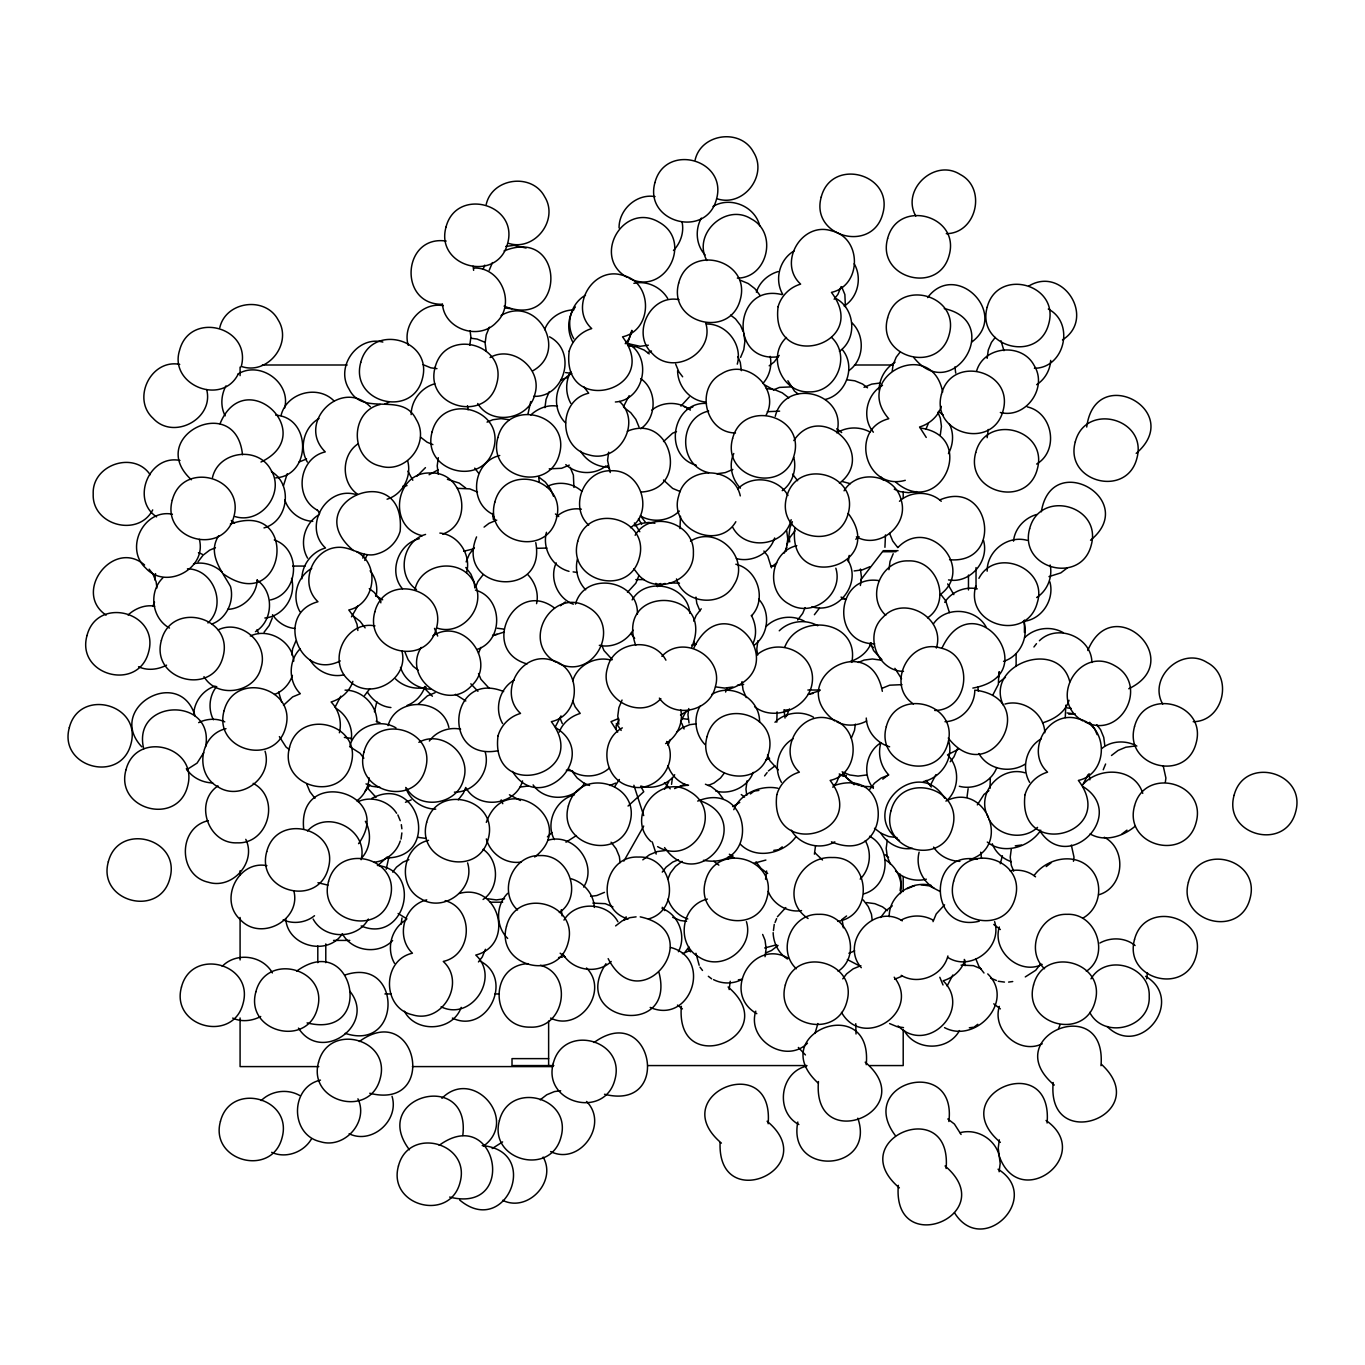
<?xml version="1.0" encoding="UTF-8"?>
<svg xmlns="http://www.w3.org/2000/svg" width="1365" height="1365" viewBox="0 0 1365 1365"><rect width="100%" height="100%" fill="white"/><g stroke="black" fill="none" stroke-linecap="round" stroke-linejoin="round"><path stroke-width="1.5" d="M154.723 579.801L155.542 573.624M193.728 714.032C194.257 701.491 203.197 689.871 215.158 686.1M241.161 366.861C252.286 326.986 189.871 310.264 179.566 350.361C168.731 384.606 221.42 406.429 237.971 374.556M205.603 746.757C214.988 695.962 131.415 698.641 143.734 748.822M257.217 579.818C256.671 595.259 243.124 608.807 227.682 609.37M284.654 408.016C291.206 382.507 259.794 360.189 237.647 374.215M283.493 485.599L287.213 473.792M291.82 654.978L292.622 648.784L295.813 641.106M301.904 578.777C301.972 564.683 311.937 551.716 325.518 547.979C302.382 526.822 326.423 485.172 356.316 494.642M339.373 732.766C342.086 721.863 338.912 710.039 331.115 701.968C341.096 698.999 349.747 691.407 352.87 681.34M351.18 739.915C353.364 727.443 346.454 714.595 335.79 708.179M376.109 596.232C377.969 587.462 375.904 577.736 370.12 570.809M411.155 414.602C411.24 400.508 421.205 387.524 434.787 383.804M374.437 711.779L376.842 701.746M369.113 777.845C368.635 786.803 364.131 795.676 356.743 800.863M361.111 859.711C368.789 830.381 327.839 808.592 307.5 830.978M438.301 457.667L437.21 465.909L438.301 474.167M386.193 869.266L388.871 857.169M401.054 839.1L401.873 832.923M469.816 345.277L470.891 337.019L470.089 330.825M401.156 924.19L401.975 917.997M466.54 572.686C471.556 554.958 458.418 534.636 439.871 533.084M530.712 401.566L528.033 413.646M544.942 407.674L546.034 399.416L549.225 391.721M462.786 1135.492C471.096 1068.693 368.823 1096.095 409.432 1149.791M536.582 603.637C538.902 593.365 535.199 582.463 528.05 574.904M546.461 532.299C541.939 548.747 552.501 567.038 569.017 571.338M573.931 487.442L573.385 475.054L570.195 467.359M619.062 227.955C618.806 209.545 636.755 193.301 655.064 196.611M577.446 559.002C574.716 569.888 577.89 581.729 585.687 589.799M608.654 452.173L607.562 460.432L610.24 472.529M631.79 330.33L628.071 342.137M680.504 516.226L679.958 528.613M671.546 784.329L672.365 778.152L674.685 774.723M688.762 708.554L687.943 714.731L689.035 722.989M737.271 364.148C742.85 344.731 726.658 323.642 706.473 324.017M681.357 1006.363C675.078 1081.182 785.455 1035.455 728.091 986.997M757.899 640.731L756.807 648.972L757.626 655.166M747.03 780.882L745.955 789.124L746.757 795.317M785.95 551.289L787.776 539.056L786.701 530.797M729.149 989.54L730.241 981.281M794.874 527.726C786.547 594.526 888.82 567.123 848.211 513.428C859.336 473.553 796.938 456.831 786.632 496.928C775.508 536.803 837.905 553.525 848.211 513.428M720.089 1142.641C717.376 1215.635 823.573 1167.877 767.096 1121.228M776.804 722.17L777.077 711.865M765.543 879.248L766.635 870.989M845.413 306.903L844.867 294.516L841.676 286.838M755.766 1011.158C746.553 1039.942 785.882 1064.529 807.449 1043.218M765.031 956.711L766.123 948.453L765.031 940.212L762.643 934.445M836.813 432.859C847.938 392.983 785.523 376.262 775.218 416.359M773.426 930.589L774.245 924.395M768.137 1123.753C774.433 1048.934 664.055 1094.662 721.403 1143.119M848.365 561.612L849.167 555.418M814.41 854.166L815.502 845.925M879.094 389.861C879.282 378.634 885.407 368.021 895.03 362.237M860.394 585.517L861.486 577.276L860.394 569.017M851.794 662.4C860.069 620.904 798.764 611.435 784.858 646.874M892.232 371.024L893.051 364.83L896.225 357.152L900.03 352.204M797.808 1122.013C786.854 1177.705 876.449 1171.665 857.817 1118.174M855.343 724.15L854.524 730.343L851.351 738.038M817.908 1023.528L814.973 1033.424M884.929 547.314L885.476 534.926M818.454 1081.541C812.158 1156.36 922.535 1110.632 865.188 1062.175M888.939 569.683L890.031 561.425L893.205 553.729M880.527 744.13C877.797 755.016 880.971 766.857 888.769 774.928L881.09 778.101L874.487 783.169L869.42 789.772M856.026 1033.987L855.77 1023.682M940.349 434.684L941.441 426.426L940.349 418.185L937.96 412.418M887.284 840.14L886.192 848.399L887.284 856.64L890.458 864.335M866.229 1064.7C873.191 991.792 764.332 1033.1 817.84 1082.803M889.212 916.666C888.82 895.406 911.479 880.015 931.391 885.527M900.132 890.645L901.207 882.387L900.132 874.146M900.405 893.648C903.374 880.596 896.651 866.604 885.271 859.848M936.356 648.034C945.809 618.14 904.176 594.082 883.001 617.236C863.721 634.998 877.149 671.119 903.494 671.392M919.123 852.169C915.54 865.802 921.802 880.92 933.967 888.035M987.168 358.33L988.26 350.071L991.451 342.376L995.239 337.428M987.168 437.704L988.26 429.446M975.736 586.029C964.611 625.904 1027.026 642.625 1037.332 602.528C1048.166 568.284 995.477 546.461 978.927 578.333M898.324 1185.332C892.045 1260.168 1002.422 1214.44 945.058 1165.983M987.168 571.184C986.793 550.982 1007.899 534.79 1027.316 540.386M974.798 690.093C974.849 706.268 961.301 721.164 944.99 721.71M967.034 796.955L968.126 788.697M1013.53 541.154C1014.639 528.545 1024.637 517.915 1036.615 514.486M998.634 677.228L999.419 671.972M990.308 778.152L990.035 788.458M948.863 1121.518C957.189 1054.701 854.917 1082.104 895.525 1135.799M1050.675 360.394C1050.197 370.103 1044.839 379.402 1036.649 384.674M946.116 1168.508C952.412 1093.689 842.017 1139.417 899.381 1187.874M1016.123 654.006L1016.123 666.393M1024.432 632.473L1024.432 620.085M1041.341 511.807C1051.408 448.88 1139.997 500.034 1090.533 540.216M1002.405 855.753L1000.272 863.721M999.316 926.989C991.809 951.081 1019.382 975.548 1042.195 964.441M1011.311 848.894L1010.237 857.152L1011.311 865.393L1013.7 871.16M999.316 1006.363C991.809 1030.456 1019.382 1054.923 1042.195 1043.815M1086.728 427.04C1095.037 361.964 1185.878 410.797 1136.192 453.385M999.316 1139.843L998.224 1148.084L1000.187 1163.492L999.112 1171.75M1065.263 717.581L1065.809 705.193M1073.453 861.264L1073.999 857.152L1071.32 845.054M1047.091 1123.003C1053.388 1048.184 943.01 1093.911 1000.357 1142.369M1053.2 1082.53C1046.238 1155.455 1155.097 1114.13 1101.589 1064.444M1100.992 1065.707C1107.271 990.888 996.894 1036.598 1054.258 1085.056M1165.352 782.162L1165.898 778.033L1163.219 765.936M1146.651 978.876L1147.453 972.682M219.782 327.685C225.788 301.102 265.493 295.864 278.187 320.007C292.741 343.059 268.359 374.829 242.322 366.741M225.976 385.885C221.028 395.048 220.277 406.531 225.174 415.847M220.021 423.764C244.898 363.073 319.99 433.746 260.988 462.018M152.948 605.992L154.535 602.153M212.479 477.528C218.502 450.928 258.19 445.707 270.884 469.833C285.439 492.901 261.073 524.655 235.019 516.567M218.673 535.728C206.866 554.071 222.137 571.253 230.531 586.592C234.49 601.436 226.471 618.72 211.831 624.044M281.019 415.591C286.445 392.642 318.199 384.128 334.357 401.293M203.743 752.678L197.072 763.12L186.63 769.775M272.335 617.884L269.161 625.579L264.093 632.183M486.23 204.375C492.236 177.774 531.941 172.553 544.635 196.697C559.189 219.748 534.807 251.518 508.77 243.431M292.417 675.402C289.636 683.916 282.982 691.321 274.519 694.427M362.817 558.149L364.404 554.309M483.21 268.99L484.797 265.151M364.779 560.418L367.168 554.651M489.233 270.27L492.424 262.575M357.664 606.128L351.47 616.843M489.404 327.19L486.213 334.886L485.121 343.127L486.213 351.385M340.789 696.184L335.073 707.172M350.02 745.307C355.531 726.675 379.453 717.956 395.969 727.869M415.045 589.202C421.051 562.602 460.756 557.381 473.45 581.507C488.005 604.576 463.622 636.329 437.585 628.241M544.618 329.682C548.969 317.789 561.373 310.111 573.829 309.889M388.087 725.617C396.106 696.372 442.448 697.976 448.88 727.528M421.222 647.402C401.89 677.671 447.14 712.394 471.386 685.878C497.901 661.65 463.179 616.4 432.893 635.732M466.13 561.885L469.321 554.207L474.389 547.604M476.573 536.906C454.409 590.891 546.563 600.105 535.763 542.673M425.044 686.373C422.263 694.887 415.608 702.293 407.145 705.398M475.515 587.274L477.904 581.507L482.971 574.904M570.775 371.485C565.332 381.296 565.332 393.547 570.775 403.358M400.252 841.028C396.686 852.238 386.159 861.093 374.385 862.185M478.518 653.17L480.907 647.402M695.143 159.927C701.149 133.326 740.854 128.088 753.548 152.232C768.103 175.283 743.72 207.053 717.683 198.966M632.2 331.064L629.026 338.759L625.221 343.707M556.22 562.892C549.054 578.163 557.466 598.45 573.334 604.183M701.337 218.11C694.853 229.661 696.031 245.137 705.125 254.948M465.738 787.451L463.349 793.219L458.282 799.822M629.18 395.679L623.464 406.668M575.484 604.081C584.698 570.57 639.076 579.579 637.37 614.25M486.315 822.395C505.681 767.284 580.876 821.338 534.705 856.998M522.556 780.917C515.816 805.299 479.064 810.145 466.216 788.322M572.754 680.691C577.514 665.062 595.396 655.848 611.008 660.08M561.015 715.891L555.299 726.88M559.258 732.118C562.568 722.87 571.014 716.25 580.21 713.417L575.143 706.814L572.754 701.047M633.889 568.813L638.957 575.416L635.851 583.196L627.473 592.325M756.381 292.161C759.503 282.094 768.154 274.519 778.118 271.55M461.182 1007.353C452.907 1031.36 416.103 1033.544 404.364 1011.209M485.445 949.289L482.255 956.984L478.45 961.933M740.598 357.391L743.788 349.713L744.88 341.455L743.788 333.197M622.048 700.04L618.857 707.735L617.782 715.994L618.857 724.235M617.509 723.569L619.096 719.73M733.79 453.504C728.449 464.97 731.794 479.183 740.444 488.141M765.953 415.387C780.951 389.042 747.03 357.408 721.59 373.771C694.717 387.609 705.159 432.807 735.479 432.978M583.64 887.062C598.194 864.011 573.812 832.24 547.775 840.328M693.778 621.177L696.167 615.41L701.235 608.807M691.714 647.283C717.052 586.779 613.977 583.64 635.698 645.355M841.113 286.599L837.939 294.294L834.134 299.242M693.847 647.948C726.009 581.49 797.655 671.273 725.054 690.332M667.98 745.307L670.369 739.54M686.322 710.824L680.589 721.812M700.04 706.149C693.062 718.4 695.195 734.609 705.108 744.642M774.62 537.964C769.877 553.593 751.996 562.807 736.383 558.575M791.154 519.69C785.148 546.29 745.444 551.511 732.749 527.385M792.4 521.737L790.011 527.504L788.919 535.763L789.738 541.939M725.583 692.038L727.17 688.199M786.769 545.113L789.943 537.418L795.01 530.814M784.312 553.081L786.701 547.314M752.985 643.444C757.183 634.554 755.903 623.924 751.398 615.41M667.98 878.787L670.369 873.02L675.436 866.417L682.039 861.349M805.094 607.63L802.705 613.397L797.638 620M733.79 809.684C740.478 793.253 761.039 784.756 777.896 788.236M678.388 951.712C686.783 936.185 678.729 914.499 662.076 908.493M753.224 772.368C747.884 786.991 730.616 795.027 715.772 791.069M786.274 716.608L789.465 708.913M926.067 428.9L928.456 423.133M941.321 406.361C938.199 416.427 929.548 424.02 919.566 426.989L926.238 437.431M976.538 371.246C983.602 345.891 1021.976 342.257 1034.141 365.479C1048.166 387.643 1025.849 419.055 1000.34 412.486M948.436 453.641C953.384 444.495 954.135 433.012 949.221 423.679M871.211 642.761C867.901 652.009 859.472 658.63 850.259 661.462M775.047 922.484L776.634 918.628M839.833 774.638L836.643 782.333L832.838 787.281M942.055 647.948C974.03 580.006 1046.75 674.805 972.853 688.079M935.912 774.638L930.196 785.626M957.189 749.112L953.999 756.79L950.211 761.738M977.323 804.889L983.994 794.447L988.943 790.642M933.029 921.648L936.219 913.953L944.58 904.824M996.774 767.574C991.434 782.196 974.149 790.233 959.305 786.274M947.907 955.961C943.044 975.566 918.474 985.735 901.173 975.327M952.821 975.02L947.105 986.008M1087.803 650.491C1112.68 589.799 1187.789 660.472 1128.77 688.745M1069 700.279C1065.485 712.394 1053.968 719.457 1042.519 722.853M964.884 960.175C961.762 970.242 953.111 977.818 943.147 980.787C972.716 1009.759 927.023 1055.452 898.051 1025.883M1088.042 774.638L1082.326 785.626M1103.227 769.775L1105.616 764.008M1058.506 1028.63L1060.11 1024.791M623.856 861.11L643.717 826.047M664.619 789.141L668.782 781.77M614.711 786.564L619.386 779.483M152.709 509.913C138.257 537.742 91.813 525.303 93.212 493.976C91.813 464.834 133.889 450.399 150.167 474.73M162.862 577.873C148.307 591.898 151.788 618.26 169.465 628.036M198.01 561.817L203.061 555.214L209.664 550.146L215.431 547.757M207.941 622.969C227.221 605.207 213.793 569.086 187.466 568.813M216.711 686.476C209.169 695.57 207.975 709.271 213.384 719.73M416.7 476.385L425.453 467.632M300.317 648.631C288.186 660.626 288.186 681.732 300.317 693.71L292.639 696.901L283.493 705.261M575.382 306.954C567.26 316.663 566.816 331.251 572.839 342.137M673.491 250.495C680.64 242.936 684.343 232.033 682.005 221.761M364.609 695.502L369.676 688.898M418.202 704.289L427.347 695.911L435.026 692.738M364.847 791.581L369.915 784.977M689.274 396.976L680.913 406.105M429.361 741.024C436.186 731.384 449.119 726.692 460.619 729.2M663.509 441.56L672.638 433.183L676.494 431.596M358.568 843.672C395.952 792.075 297.126 765.594 303.695 828.982M361.554 858.124C370.666 848.296 371.843 832.838 365.359 821.286M378.003 865.393L387.131 857.032M786.496 337.445C766.465 355.958 781.787 392.949 809.036 391.874C836.284 392.949 851.606 355.958 831.575 337.445M635.152 535.285C650.474 509.111 694.819 522.676 693.386 552.876C694.461 580.125 657.452 595.447 638.957 575.416M779.21 355.395L774.143 361.998L769.195 365.803M762.881 383.446C769.433 376.245 772.215 365.871 770.15 356.367M342.171 934.001C327.139 956.643 287.452 946.013 285.763 918.884M392.676 872.116L396.481 867.167L403.085 862.1L408.852 859.711M368.362 919.054C357.203 939.82 324.307 939.82 313.148 919.054M632.132 599.9C646.276 575.535 688.028 585.227 689.82 613.363M633.104 630.186C626.347 641.584 612.356 648.29 599.303 645.321M793.816 440.588C820.723 400.099 878.105 453.88 839.407 483.261M735.837 521.72C718.263 551.716 668.082 528.938 678.695 495.887C685.452 465.26 733.534 465.26 740.291 495.887M927.586 297.604C955.79 259.896 1009.622 313.728 971.914 341.915M311.374 1139.058C303.678 1152.35 285.78 1158.885 271.669 1152.316M584.527 783.254C573.778 801.136 544.908 802.176 533.118 784.909M507.678 893.341C495.529 905.336 495.529 926.443 507.678 938.42M844.065 490.82C857.459 468.161 895.457 474.576 901.207 500.17C909.022 525.201 879.333 549.754 856.384 536.82M751.398 615.922C767.181 599.576 757.814 569.41 735.837 564.24M563.967 920.112C575.672 900.627 607.22 901.855 617.918 921.75M814.393 614.728L819.461 608.125M724.32 773.068L720.515 778.016L713.912 783.083L708.145 785.472M623.634 920.112L626.177 916.802M662.264 872.116L666.069 867.167L672.672 862.1L678.439 859.711M605.958 963.707C567.806 1021.617 676.613 1039.482 658.971 972.494M764.588 775.9L767.113 772.59M944.716 602.323C951.456 591.745 965.004 586.131 977.255 588.861M933.472 623.771C945.809 605.736 975.856 608.005 986.144 627.081M685.162 951.934L688.967 946.986M796 836.626C784.039 853.586 756.074 860.189 740.444 844.321M777.436 916.717L785.796 907.571M992.645 695.348L998.361 684.36L998.907 671.972M1033.936 646.976L1036.479 643.666M860.189 879.128C870.085 869.096 872.235 852.886 865.256 840.635M947.515 799.975C959.646 787.98 959.646 766.874 947.515 754.879L958.503 749.163M880.613 917.502L885.68 910.899L892.283 905.831M842.768 978.859L846.573 973.91L853.176 968.843L860.871 965.652M1040.795 830.176C1029.995 846.846 1003.77 855.428 987.287 842.068M1034.073 875.579C1046.034 858.602 1073.999 852.016 1089.628 867.867C1104.166 881.875 1100.702 908.237 1083.025 918.014M959.476 1030.558C948.317 1051.306 915.42 1051.306 904.261 1030.558M1040.795 963.656L1035.728 970.259L1025.286 976.913M1090.976 978.859C1106.298 952.702 1150.661 966.249 1149.211 996.45C1150.61 1027.777 1104.166 1040.232 1089.714 1012.386M860.684 580.006L883.291 550.675L898.034 550.675M547.416 836.847L552.04 832.514M628.054 806.033L643.751 791.751L640.731 786.121M687.755 710.755L680.487 715.004M319.018 418.509C304.19 426.955 298.73 447.345 307.347 462.07M128.088 614.984C135.135 608.432 145.082 604.439 154.757 606.197M357.647 444.12C341.131 455.432 341.131 482.954 357.647 494.267M585.466 295.198C570.638 303.644 565.178 324.034 573.795 338.759M319.256 514.588C304.429 523.034 298.969 543.424 307.603 558.149M532.947 370.734C569.017 350.413 536.701 294.465 501.074 315.52M429.105 474.73L438.165 469.799M311.732 568.352C296.887 576.781 291.428 597.17 300.061 611.895M570.536 374.044C553.968 384.196 551.733 409.551 565.588 422.945M530.814 414.96C537.861 408.408 547.809 404.415 557.483 406.173M255.46 631.654C273.341 620.904 274.382 592.035 257.115 580.227M794.379 250.751C779.552 259.179 774.091 279.569 782.708 294.294M484.08 527.112L489.028 523.324L496.724 520.133M651.839 410.114C662.52 401.225 679.616 401.225 690.315 410.114M640.697 428.781C657.23 417.451 657.23 389.946 640.697 378.617M605.923 465.892C594.628 475.293 576.525 474.576 565.793 464.612M556.374 516.738C563.045 510.749 572.498 507.661 581.388 509.213M217.973 785.882C193.642 802.159 208.077 844.253 237.22 842.836C268.547 844.253 281.002 797.791 253.156 783.356M844.184 306.016C858.039 297.382 862.322 277.709 854.2 263.735M839.407 351.283C857.442 338.929 855.19 308.882 836.114 298.594M630.494 527.709C654.825 511.431 640.39 469.355 611.264 470.754C584.015 469.679 568.676 506.671 588.707 525.184M848.842 370.632C864.13 360.019 865.342 335.841 852.135 323.01M679.326 511.073C669.311 520.986 653.084 523.119 640.833 516.141M560.418 605.736L565.383 601.931M737.817 488.892C751.825 474.355 778.204 477.818 787.963 495.495M882.507 385.34C866.434 394.314 861.349 417.98 873.378 432.193M514.281 680.026C499.454 688.455 493.993 708.845 502.61 723.569M782.23 490.666C792.587 483.398 796.802 469.424 793.782 457.343M222.222 966.335C236.247 951.797 262.609 955.261 272.386 972.938M1062.465 339.902C1096.385 318.506 1063.25 265.339 1028.92 285.95M314.513 915.71C305.982 922.74 293.219 924.429 283.169 919.839M771.839 566.663L776.787 562.875M661.889 656.326C683.046 633.172 724.696 657.23 715.226 687.124C709.681 711.745 673.559 719.15 659.363 698.112M899.467 501.279C910.779 490.752 929.94 490.752 941.253 501.279M855.787 539.226L859.08 536.684M296.632 971.129C354.303 929.138 375.972 1040.198 307.074 1022.88M622.355 727.869C598.228 740.564 603.449 780.268 630.05 786.274C655.081 794.089 679.634 764.4 666.7 741.468M660.848 698.641C639.69 721.795 598.041 697.754 607.51 667.843C613.516 641.26 653.221 636.022 665.915 660.165M766.157 626.433C776.173 616.519 792.4 614.386 804.633 621.365M754.128 645.201C768.666 635.083 770.833 612.066 758.701 599.218M779.244 630.801C789.277 620.887 805.486 618.755 817.737 625.733M406.19 919.805C391.363 928.251 385.903 948.624 394.536 963.349M609.37 768.017C598.621 777.965 580.517 778.698 569.222 769.28M898.272 547.143C929.275 515.697 975.6 568.505 940.058 594.748M392.625 940.553C378.617 955.091 352.255 951.627 342.478 933.95M677.074 731.674L682.039 727.869L689.717 724.679L695.911 723.877M665.591 743.601C676.989 736.844 683.694 722.853 680.726 709.8M1036.649 464.049C1059.325 450.638 1052.893 412.639 1027.316 406.906M483.074 899.484C499.59 888.154 499.59 860.65 483.074 849.337M565.98 842.205L576.439 835.551M672.16 778.016C664.09 785.831 652.248 789.004 641.362 786.274M261.227 1100.565C271.243 1090.652 287.469 1088.519 299.703 1095.498M774.979 722.273C784.994 712.359 801.221 710.227 813.455 717.205M359.319 1041.512C416.99 999.521 438.66 1110.581 369.761 1093.263M927.535 617.85C951.866 601.573 937.431 559.496 908.305 560.896C881.056 559.821 865.734 596.812 885.749 615.325M559.309 912.537C583.64 896.242 569.205 854.166 540.062 855.582C512.813 854.507 497.491 891.499 517.523 909.994M793.099 738.772C778.255 747.218 772.795 767.608 781.428 782.333M642.813 859.848L649.416 854.78L657.111 851.589L665.369 850.514M768.393 770.952L774.996 765.884M732.63 806.579L739.762 802.449M750.409 793.952L753.702 791.41M1067.413 567.823L1060.81 572.89L1048.985 576.61M1036.649 597.529C1047.228 590.789 1052.842 577.241 1050.129 564.991M615.615 925.914L622.218 920.846L629.913 917.672L636.09 916.853M727.954 859.216L732.903 855.428M880.869 742.799C865.82 752.064 861.946 774.859 873.378 788.39M1024.637 637.66C1034.67 627.746 1050.879 625.614 1063.13 632.592M611.196 961.506C597.119 974.883 572.037 970.481 562.704 953.64M441.936 1098.313C472.938 1066.884 519.263 1119.692 483.722 1145.935M1039.396 640.748C1057.431 623.003 1091.676 637.199 1091.898 662.503M778.937 849.388L782.23 846.863M998.839 682.415L1005.442 677.347M882.797 779.159L887.745 775.354M439.189 1145.32C496.86 1103.33 518.546 1214.389 449.648 1197.071M594.065 1042.502C651.736 1000.528 673.406 1111.571 604.507 1094.252M540.182 1099.815L546.785 1094.747L554.463 1091.573L560.657 1090.754M492.185 1148.562L502.627 1141.908M1041.307 738.772C1026.463 747.218 1021.003 767.608 1029.637 782.333M778.067 945.467L771.464 950.535L765.697 952.924M841.608 919.771L846.573 915.983M1101.674 748.6C1111.383 740.478 1125.971 740.035 1136.857 746.058M1111.485 755.493L1118.089 750.426L1125.767 747.235L1134.025 746.16M838.127 971.283C862.458 955.005 848.006 912.929 818.881 914.328C791.632 913.253 776.31 950.245 796.341 968.758M1083.537 783.783C1100.275 766.226 1135.066 767.898 1142.744 793.389M1037.554 827.378C1023.477 840.755 998.395 836.353 989.045 819.512M1046.187 866.587L1051.135 862.799M1122.03 833.947L1126.978 830.142M1135.288 826.115C1123.173 836.421 1104.848 842.444 1090.14 833.947M974.491 1026.821L977.784 1024.296M1086.335 971.283C1110.666 955.005 1096.214 912.929 1067.089 914.328C1039.84 913.253 1024.518 950.245 1044.549 968.758M504.094 250.904C566.458 225.583 566.458 331.456 504.094 306.135M713.008 206.456C730.309 196.031 754.879 206.2 759.742 225.805M490.069 357.511C513.001 344.577 542.69 369.147 534.875 394.161C529.125 419.755 491.144 426.187 477.733 403.511M380.272 404.467C349.645 411.223 349.645 459.322 380.272 466.062C406.309 474.15 430.692 442.396 416.137 419.328C402.163 390.714 363.005 417.673 349.048 389.059C335.005 366.912 357.34 335.5 382.848 342.052M384.913 403.921L388.752 402.317M298.884 462.121L306.579 458.93M560.896 380.05L568.574 376.877M230.344 524.058C300.983 498.617 285.387 617.065 223.741 574.204M647.658 352.631L651.497 351.027M487.049 422.126L492.816 419.738L501.057 418.646L509.316 419.738M263.991 527.914C288.39 521.157 293.219 484.404 271.413 471.573M615.376 401.993C644.587 400.064 653.135 356.401 627.2 343.042M387.063 499.198C402.692 494.454 411.923 476.556 407.691 460.943M499.744 455.518C473.143 461.541 467.922 501.228 492.048 513.923M627.354 431.221C672.126 412.401 690.007 488.994 641.516 492.031M687.09 409.295L692.857 406.906M569.29 465.124L561.595 468.297L549.225 468.843M708.657 411.07C678.03 417.809 678.03 465.909 708.657 472.648M773.733 389.793L779.5 387.404L791.871 386.858M425.573 534.432C402.112 540.932 396.277 575.894 416.496 589.509M270.424 599.935C298.935 593.758 301.989 549.378 274.28 539.943M419.26 538.697C398.171 543.714 388.206 572.14 402.436 588.742M546.853 486.657C557.995 480.855 572.515 482.766 581.763 491.246M442.635 534.09C474.44 523.273 464.032 471.3 430.538 473.007C394.656 471.403 387.216 527.948 422.28 535.677M218.229 629.862C241.059 618.737 268.632 643.222 261.125 667.314C255.392 692.891 217.393 699.324 203.982 676.648M166.564 665.147C158.05 669.652 147.403 670.932 138.53 666.734M250.324 636.022C268.393 627.371 292.212 641.123 293.765 661.104M825.33 399.45C846.419 394.451 856.384 366.025 842.154 349.423M473.655 548.866L463.622 551.272M864.011 387.319L871.689 384.128L879.947 383.036M732.851 469.475L725.156 472.648L716.898 473.74M838.195 432.074C848.006 426.614 860.257 426.614 870.068 432.074M634.708 525.9L640.475 523.512L648.733 522.437L654.91 523.256M340.26 660.933C299.549 681.493 273.938 613.482 317.977 601.743C297.962 583.23 313.285 546.239 340.533 547.314C353.33 547.775 364.319 558.439 377.61 553.746C388.394 550.658 397.061 541.99 400.15 531.207C406.446 456.371 296.051 502.098 353.416 550.556M198.659 722.631C206.644 718.587 216.591 718.041 224.764 721.829M225.993 728.671C199.392 734.677 194.171 774.382 218.315 787.076C241.366 801.63 273.137 777.248 265.049 751.211M690.536 541.137C716.966 524.245 750.972 558.251 734.08 584.681C721.914 607.92 683.541 604.286 676.477 578.914M492.577 635.732L504.385 631.995M477.392 649.313C504.112 640.322 502.661 597.478 475.464 590.124M656.975 585.107L660.814 583.52M657.333 586.626L665.028 583.435M796.785 545.659C770.184 551.682 764.963 591.386 789.089 604.064C812.158 618.635 843.928 594.253 835.841 568.215M939.666 499.982C990.222 478.108 1004.418 564.342 949.562 559.735M208.333 820.655C177.706 827.395 177.706 875.494 208.333 882.234C232.425 889.741 256.91 862.168 245.785 839.339M418.867 742.321C441.816 729.388 471.505 753.958 463.69 778.988C457.94 804.565 419.942 810.998 406.548 788.322M870.068 566.663L862.39 569.853L854.132 570.945M358.159 801.647C371.502 795.488 388.803 800.863 396.601 813.267M371.809 798.406C418.697 773.204 440.963 856.299 387.745 857.903M757.916 654.023C782.06 635.459 819.7 656.48 811.305 687.124C804.906 709.408 773.221 721.59 754.606 706.712M405.473 802.279L411.24 799.89M618.703 718.485L611.008 721.658L617.68 732.118M711.711 694.478C731.759 682.091 760.237 698.539 759.537 722.102M428.559 840.345C401.958 846.351 396.72 886.056 420.864 898.75C443.915 913.304 475.685 888.922 467.598 862.885M858.329 662.469L864.096 660.08L872.354 658.988L880.596 660.08M807.79 694.478L819.614 690.758M574.477 794.788C555.794 799.463 545.062 822.549 554.327 839.611M609.916 785.472L615.683 783.083M881.927 688.37L889.622 685.196L901.992 684.65M674.566 788.578L685.076 784.227M426.75 899.859C403.801 905.268 395.304 937.038 412.452 953.197C381.825 959.936 381.825 1008.035 412.452 1014.792C442.362 1024.245 466.403 982.612 443.25 961.438C472.802 955.022 474.423 908.68 445.178 900.644M1003.548 661.343C1019.177 656.599 1028.391 638.701 1024.177 623.088M765.731 759.93L769.587 758.326M866.673 720.993C857.51 725.941 846.027 726.692 836.711 721.778M697.686 801.084C751.654 778.937 760.868 871.075 703.453 860.291M345.209 974.934C402.3 955.944 402.3 1052.347 345.209 1033.339M260.715 1016.498C252.201 1021.003 241.554 1022.283 232.681 1018.085M833.35 785.831C895.065 764.093 891.942 867.167 831.439 841.847M604.473 892.352L596.778 895.542L590.601 896.361M923.423 781.582C941.065 777.692 953.743 759.145 948.777 741.366M765.884 860.052L753.924 863.26M648.477 918.952C681.988 909.738 672.962 855.377 638.291 857.066C603.637 855.377 594.611 909.738 628.122 918.952M834.817 841.847C820.092 850.463 799.702 845.003 791.273 830.176M1025.286 764.059C1010.066 773.784 987.97 769.621 978.927 753.548M707.36 899.091C680.76 905.114 675.538 944.819 699.682 957.496C722.733 972.068 754.504 947.685 746.416 921.648M945.894 801.084C985.172 780.848 1012.165 846.027 970.088 859.489M320.468 1080.124C289.841 1086.881 289.841 1134.963 320.468 1141.72C344.56 1149.228 369.045 1121.655 357.92 1098.825M682.415 953.674L690.11 950.484M863.789 893.87C889.161 886.789 892.778 848.433 869.556 836.267M907.196 888.7L914.891 885.527M776.668 944.768L764.707 947.975M837.769 921.375C874.931 915.608 870.034 856.196 832.326 857.527C799.754 855.838 778.494 899.091 808.08 918.509M741.605 979.626C732.954 984.08 722.204 984.08 713.554 979.626M901.173 920.095C910.984 914.652 923.235 914.652 933.046 920.095M848.894 953.265L854.661 950.876M894.621 979.251L902.299 976.077M1098.535 894.86C1123.907 887.796 1127.524 849.422 1104.302 837.257M1099.9 943.01C1110.803 936.97 1125.391 937.414 1135.083 945.535M806.561 1066.15C779.961 1072.156 774.723 1111.861 798.866 1124.555M505.75 246.451L514.008 245.359L526.105 248.038M946.269 233.671C976.589 233.5 987.032 188.302 960.158 174.447C934.718 158.101 900.798 189.735 915.813 216.079M633.889 283.34C646.942 280.371 660.933 287.094 667.69 298.474M737.356 278.136C767.676 277.948 778.118 232.767 751.245 218.912C725.805 202.566 691.884 234.2 706.899 260.544M648.341 345.209L640.083 346.3L627.985 343.622M777.982 356.777C728.296 363.124 733.517 282.35 782.111 294.652M533.613 396.328C564.939 397.727 577.395 351.283 549.549 336.831M706.473 403.392C671.802 401.685 662.793 456.046 696.304 465.277M1034.414 368.277C1064.734 368.089 1075.159 322.908 1048.286 309.053M767.267 411.701L779.637 411.155M275.73 477.852C311.578 475.583 311.578 417.434 275.73 415.165M402.88 486.196L407.009 485.65M457.429 488.329L469.799 488.875L477.494 492.065M193.557 563.779C203.829 561.459 214.732 565.144 222.29 572.293M905.285 480.326C865.41 491.451 848.689 429.037 888.769 418.731C851.436 375.989 932.056 336.421 942.652 392.062M292.69 566.066L305.06 566.066M916.546 491.605L908.305 492.68L900.047 491.605L894.28 489.216M536.65 548.321L546.956 548.048M264.861 618.004C283.425 616.451 296.563 596.13 291.547 578.402M635.817 579.596L644.075 579.596M770.969 566.117L775.098 565.571M669.14 582.889L679.463 583.162M493.055 634.879L497.167 634.35M343.69 674.873C330.637 677.842 316.663 671.136 309.906 659.739M691.782 645.031L695.911 644.485M426.324 687.209C415.438 689.922 403.613 686.749 395.543 678.951M1023.187 621.382C1041.734 619.829 1054.872 599.508 1049.856 581.78M737.492 685.196L743.669 684.377M732.903 687.005L724.644 688.079L716.386 687.005M820.263 690.025L807.875 690.025M808.831 694.051L812.943 693.505M784.636 710.21L788.765 709.663M497.884 750.767C440.468 761.568 449.682 669.413 503.651 691.56M934.701 710.482C969.457 710.261 974.815 655.405 940.895 648.085C908.988 637.762 885.476 685.264 913.407 703.948M1004.947 704.067C1023.46 698.761 1044.31 713.383 1044.805 732.8M454.426 792.161C474.628 792.519 490.82 771.43 485.223 752.013M1068.812 714.236L1072.941 713.707M520.048 787.093L528.306 786.001M680.333 786.189L688.591 785.114M1193.198 721.71C1223.518 721.522 1233.96 676.34 1207.07 662.486C1181.629 646.14 1147.726 677.774 1162.724 704.118M842.324 775.917L846.454 775.388M866.314 774.996L858.056 776.088L849.815 774.996L842.12 771.822M754.743 790.983L758.872 790.437M873.464 786.82L861.076 786.274M521.242 861.998C505.903 864.693 490.308 853.739 486.315 838.912M773.767 850.361L777.896 849.815M459.254 893.478C499.129 882.353 515.851 944.768 475.754 955.073C500.648 977.545 471.266 1021.651 441.117 1006.807M504.589 898.818L496.331 899.91L488.073 898.818M502.661 902.197L490.291 902.197M912.417 848.33C899.962 850.514 887.113 843.604 880.681 832.94M1015.253 845.839L1021.447 845.037M592.871 903.118L605.241 903.664L612.936 906.855M926.323 879.197C915.437 881.909 903.596 878.736 895.525 870.938M1010.117 870.836C1018.887 868.993 1028.63 871.041 1035.54 876.825M801.545 910.591C787.844 912.929 773.034 904.381 768.222 891.345M558.592 957.548L562.721 957.001M528.153 963.656C488.073 965.209 490.189 1027.828 530.217 1027.145C564.888 1028.852 573.897 974.474 540.386 965.26M979.251 921.204C929.07 933.524 926.391 849.951 977.186 859.336M738.363 979.797L742.492 979.251M961.079 965.123L973.45 965.652L981.145 968.843M1008.599 982.083L1012.728 981.537M969.321 1027.794L973.45 1027.248M960.056 1132.711C976.504 1128.19 994.795 1138.734 999.112 1155.251M262.336 365.001L347.171 365.001M854.507 365.001L892.864 365.001M883.291 551.733L895.935 551.733M333.555 940.417L349.781 940.417M384.913 993.959L391.243 993.959M494.932 993.959L499.198 993.959M548.628 1058.626L512.011 1058.626L512.011 1065.57L553.815 1065.57M647.966 1065.57L806.92 1065.57M869.454 1065.57L903.203 1065.57L903.203 1029.5M318.779 1066.594L240.086 1066.594L240.086 1017.966M412.384 1066.594L552.757 1066.594M446.167 241.076C402.47 234.507 397.897 304.6 442.038 304.293M944.273 308.609C1004.794 321.628 952.395 406.002 913.799 357.545M473.792 268.035C501.04 266.96 516.362 303.951 496.331 322.447C479.217 341.011 444.239 329.357 442.448 304.037M678.985 299.652C650.269 293.97 630.715 333.93 652.316 353.535C673.474 376.689 715.124 352.631 705.654 322.737M505.75 308.029L511.943 308.848M443.147 305.675C421.649 301.665 402.01 324.495 408.22 345.277M628.344 345.84L636.585 346.932L644.28 350.123L649.228 353.91M846.624 379.743L854.865 380.818L862.561 384.009L867.509 387.814M470.908 338.23L477.102 339.049L484.797 342.223M766.294 388.547L774.535 389.639L782.23 392.813L788.833 397.88M565.571 372.577L571.764 373.396M920.471 428.064C978.278 435.862 940.195 520.27 895.849 482.22M705.364 401.993C689.854 400.628 677.62 386.022 677.603 370.666M436.954 368.635L430.76 367.816L423.065 364.626M179.719 364.387C150.986 358.688 131.45 398.665 153.051 418.27C173.372 440.656 214.322 418.867 206.661 389.537M842.324 481.538L850.293 483.671M608.244 467.154C597.017 466.966 586.404 460.841 580.62 451.218M447.413 479.337L459.22 483.074L465.823 488.124M179.958 460.466C149.28 454.187 130.46 499.624 156.583 516.874M948.538 579.903C970.037 583.913 989.676 561.083 983.465 540.301M878.821 580.586C835.141 574.017 830.551 644.126 874.692 643.802M312.773 521.345C300.232 520.799 288.595 511.875 284.824 499.897M842 598.791L846.129 599.337M172.417 514.213C143.7 508.531 124.147 548.491 145.748 568.096C166.069 590.482 207.019 568.71 199.358 539.363M573.129 571.884L577.259 572.43M811.919 606.777C837.974 614.864 862.339 583.094 847.784 560.042M975.856 690.212C1042.536 699.46 989.608 791.154 948.248 738.038M497.252 628.241L503.446 629.06M1067.106 707.872L1071.235 708.418M1067.106 712.939L1075.364 714.014M374.966 625.887C346.249 620.205 326.696 660.165 348.297 679.77C368.635 702.156 409.585 680.384 401.907 651.037M294.755 628.463C285.763 627.661 277.436 622.218 272.539 614.711M682.022 718.536L688.216 719.338M430.521 689.12C417.281 688.95 404.484 680.197 400.525 667.4M1024.91 772.778C1002.337 765.987 979.08 789.243 985.871 811.817M345.055 690.144C362.117 690.042 377.03 704.971 376.928 722.034M390.919 707.531C381.142 706.729 372.56 700.296 367.441 692.14M344.372 737.424L350.549 738.243M566.339 770.201L572.515 771.02M897.027 837.598L888.769 836.523L881.09 833.332L874.487 828.265M959.902 861.366C949.511 861.076 939.188 855.992 933.575 847.085M380.033 787.366L371.775 786.274L366.008 783.885M435.742 809.155C422.502 809.001 409.705 800.248 405.746 787.451M212.667 782.93C202.259 782.64 191.953 777.538 186.323 768.632M727.664 857.374L731.794 857.92M921.085 884.793L929.343 885.868L940.331 891.601M418.082 837.376L426.324 838.468M866.587 902.572L874.829 903.664L882.524 906.855L887.472 910.643M377.388 865.41C424.14 870.972 404.45 944.495 361.162 925.948M266.892 865.666C238.175 859.984 218.622 899.945 240.223 919.549C260.544 941.935 301.494 920.164 293.833 890.816M686.544 921.324L680.35 920.505L672.672 917.314M640.219 916.853C709.834 931.937 640.748 1021.976 608.159 958.64M327.975 885.134L317.943 882.728M998.276 981.264L1004.469 982.083M903.494 1027.589L897.3 1026.77L889.605 1023.579M482.22 1145.593C542.076 1150.78 505.664 1238.686 459.681 1200.023M740.53 280.337L748.225 283.528L754.828 288.595L759.896 295.198M629.077 278.204C664.567 296.887 694.051 241.622 659.039 222.188C623.413 201.133 591.096 257.081 627.166 277.419M764.588 384.896L773.665 389.827M683.967 406.565L689.735 408.954M680.333 491.605L672.638 488.414L663.509 480.036M841.011 597.102L844.85 598.706M432.876 444.598L427.108 442.209L420.505 437.141M1084.919 721.778C1120.409 740.478 1149.893 685.196 1114.881 665.762C1079.237 644.707 1046.938 700.654 1082.991 720.993M889.622 746.774C876.859 743.208 866.758 731.435 866.263 718.041M839.236 773.955L845.003 776.344L854.132 784.721M859.148 785.472L853.381 783.083L846.778 778.016L842.99 773.068M557.893 663.032C593.383 681.715 622.867 626.433 587.854 607.015C552.211 585.943 519.911 641.908 555.964 662.23M382.678 599.798L375.546 595.669M1011.277 861.656C1002.763 858.858 995.358 852.221 992.253 843.741M527.044 663.936C478.825 650.286 514.69 577.719 554.531 608.056M198.437 552.671L202.276 554.258M705.415 784.227L711.182 786.615L717.785 791.683L722.853 798.286M687.806 785.472C678.542 782.52 670.932 774.928 667.98 765.646M455.381 694.324L465.823 700.979M700.433 800.863C756.91 821.355 698.982 896.839 664.584 847.597M589.561 785.472L583.793 783.083L577.19 778.016L572.123 771.413M902.299 920.846C874.163 902.623 839.168 942.43 861.298 967.7M947.89 957.496C970.942 972.068 1002.712 947.685 994.624 921.648M376.177 721.215L380.016 722.802M990.598 978.074L996.365 980.462M657.623 846.641C693.266 867.696 725.566 811.748 689.513 791.41C659.244 772.078 624.522 817.328 651.02 841.574M509.418 794.788L520.406 800.504M349.611 746.587L360.053 753.241L363.858 758.189M858.329 965.26L847.341 959.544M788.697 958.469C753.053 937.397 720.754 993.345 756.807 1013.683M687.806 918.952C678.542 915.983 670.932 908.39 667.98 899.126M944.529 1027.623C975.668 1044.276 1015.611 1000.801 987.748 973.91M570.98 878.719C583.725 882.285 593.826 894.058 594.338 907.452M670.522 947.429C713.247 958.537 690.673 1025.081 650.167 1007.421M406.924 918.901L398.119 913.509M550.624 1018.085C579.664 1032.537 609.455 990.922 586.523 967.99M452.395 1018.085C486.93 1034.841 514.537 978.876 480.429 961.267M550.624 1151.565C579.664 1166.017 609.455 1124.402 586.523 1101.47M349.133 1133.752C371.963 1144.86 399.536 1120.392 392.028 1096.283M502.627 1200.313C527.897 1212.837 557.176 1181.51 543.134 1157.076M938.42 411.36L943.369 415.165M730.582 315.11L735.53 318.915L740.598 325.518L742.987 331.286M797.825 393.734L794.532 391.209L787.878 380.75M836.745 428.764L841.693 432.569M624.18 407.657L630.784 412.725L635.851 419.328L639.025 427.023M1083.025 786.615C1128.309 814.632 1067.481 875.443 1039.482 830.176M870.068 644.928L873.378 647.454M881.927 659.704L873.566 650.559L870.375 642.881M538.68 476.982L545.283 482.05L550.351 488.653L553.542 496.348M655.882 583.316L659.193 585.858M834.783 720.993C782.589 681.254 870.29 626.996 882.336 691.321M555.436 513.974L558.729 516.516M1145.593 976.333C1186.168 1000.135 1140.594 1059.513 1107.117 1026.497M370.376 406.821C341.404 377.252 295.71 422.928 325.279 451.9C298.679 457.923 293.458 497.611 317.601 510.305M899.518 840.584C856.964 811.288 917.945 754.094 944.716 798.286M993.754 924.446L1000.357 929.514M778.272 769.894L769.911 760.749L767.522 754.982M885.271 854.78L888.564 857.305M612.339 659.704L603.978 650.559L601.59 644.792M741.263 794.549L744.556 797.075M815.024 852.903L822.498 860.001M993.754 1003.821L1000.357 1008.889M356.47 551.579C380.613 564.274 375.375 603.978 348.775 609.984L353.842 616.588L357.033 624.283L357.852 630.476M767.676 873.532L761.073 868.464L756.005 861.861M729.32 854.2L734.268 857.988M555.999 727.869C601.283 755.869 540.455 816.697 512.455 771.413M369.284 588.588L374.232 592.393L380.971 601.112M489.267 688.421L480.907 679.275L478.518 673.508M713.912 861.349L718.86 865.154M1046.051 1120.477C1095.293 1154.892 1019.809 1212.803 999.316 1156.343M477.938 691.304L470.823 683.814M191.356 479.763C144.673 436.595 236.026 391.243 242.492 454.699M231.282 520.457L234.575 522.983M353.45 616.195L360.053 621.263L365.12 627.866M418.151 670.147L413.203 666.342L408.135 659.739L404.944 652.061M787.451 958.998C778.528 953.367 773.443 943.061 773.153 932.653M423.645 687.499L432.398 696.252M947.805 1118.976L954.408 1124.043L961.079 1134.486M998.054 1169.225C1043.321 1197.224 982.51 1258.035 954.51 1212.768M708.333 976.299L711.643 978.824M805.452 1054.94L798.354 1047.45M144.571 564.974C113.534 538.168 72.157 592.086 106.095 615.137M677.467 1005.084L682.415 1008.889M376.058 797.348L367.68 788.219M560.162 953.197L565.11 957.001M289.329 749.59L286.036 747.047L279.364 736.605M664.431 782.64L670.215 788.868M1096.76 724.696L1100.548 729.644L1103.739 737.339L1104.831 745.58M1089.662 722.273L1094.73 728.876L1097.119 734.643M880.681 476.743L883.223 480.036M947.651 583.913L953.845 594.628M940.621 594.133L945.689 600.736L949.409 612.561M897.812 547.638L892.744 541.035L889.553 533.34M792.553 474.116L797.621 480.719M682.654 376.791L678.866 371.826L675.675 364.148M894.894 668.321L901.548 678.763M763.905 551.033L767.71 555.982L771.447 567.806M926.238 780.422L931.305 787.025M619.505 401.447C642.659 422.621 618.618 464.254 588.707 454.801C558.08 448.044 558.08 399.945 588.707 393.205L583.64 386.602M640.441 515.748L645.509 522.351M983.994 973.006L978.927 966.403L975.736 958.725M634.401 522.949L639.793 531.753M863.192 899.927L868.259 906.531L871.45 914.226L872.252 920.402M630.869 633.428L634.674 638.376M894.194 977.204C921.733 1011.755 863.311 1050.777 841.505 1012.386M474.713 468.127L478.518 473.075M412.827 480.258L407.896 471.181M465.823 567.516L470.891 574.119L474.082 581.797L474.901 587.991M662.264 907.298L664.806 910.591M611.076 842.205L616.144 848.808L619.335 856.503L620.137 862.68M687.994 948.573L690.536 951.866M699.972 967.154L702.497 970.464M317.192 509.913L319.734 513.206M149.143 569.154L152.948 574.119L156.139 581.797L156.941 587.991M314.957 798.32L309.906 791.717L306.716 784.039M349.884 991.28C376.808 1024.501 321.389 1064.222 298.457 1028.118M141.789 746.826C105.31 708.06 179.788 665.045 195.127 716.028M616.315 723.501L621.16 730.429M607.442 465.721L609.592 469.389M638.462 518.837L641.669 524.331M1003.94 350.686L1001.006 340.789M1069.802 681.852C1058.967 637.745 984.677 664.226 1003.138 704.954M986.656 813.745L988.26 817.584M737.902 356.64L740.291 362.408L741.366 370.666M939.82 977.272L943.01 984.967M746.245 697.566L743.055 689.888L741.98 681.63M699.972 610.974L696.781 603.279L695.962 597.085M693.778 641.516L695.382 645.355M681.698 723.194L684.087 728.961M699.17 965.243L695.962 953.282M492.748 514.776L495.137 520.543M559.906 717.802L562.295 723.569M434.497 628.378L437.687 636.056M501.177 799.856L502.764 803.695M379.299 598.979L380.886 602.835M397.863 814.922L400.252 820.689M257.029 629.623L258.616 633.462M281.599 701.951L278.665 692.055M633.889 785.25L643.717 815.605M652.248 841.915L656.19 854.063M1089.048 773.665L1089.85 779.859M954.903 366.895L955.722 373.089M977.869 687.192L978.415 691.321M980.701 852.169L981.52 858.363M964.287 959.424L965.106 965.618M842.495 921.648L843.314 927.825M783.954 709.783L785.029 718.041M538.783 478.074L539.329 482.186M561.288 909.704L562.09 915.881M473.109 266.226L473.638 270.355M492.611 513.479L493.43 519.673M467.495 405.678L468.041 409.807M401.327 824.665L401.873 828.794M976.026 567.584L976.026 588.742M968.468 575.075L968.468 589.936M903.203 491.588L903.203 497.918M903.203 876.688L903.203 891.533M616.178 725.02L616.178 729.183M548.628 1021.071L548.628 1065.57M325.791 943.898L325.791 962.666M317.806 945.979L317.806 962.666M240.086 367.134L240.086 375.631M240.086 870.716L240.086 874.965M240.086 917.468L240.086 959.953M69.342 727.528C58.217 767.403 120.615 784.124 130.921 744.027C142.045 704.169 79.648 687.431 69.342 727.528M87.002 635.544C75.877 675.419 138.292 692.14 148.597 652.061C159.705 612.185 97.307 595.464 87.002 635.544M108.33 861.759C97.205 901.634 159.62 918.355 169.925 878.258C181.05 838.383 118.636 821.662 108.33 861.759M125.99 769.775C114.865 809.65 177.279 826.371 187.585 786.291C198.71 746.416 136.295 729.695 125.99 769.775M172.263 500.187C161.138 540.062 223.553 556.784 233.859 516.687C244.983 476.829 182.569 460.107 172.263 500.187M161.394 640.339C150.286 680.214 212.684 696.935 222.99 656.855C234.115 616.98 171.7 600.259 161.394 640.339M181.477 987.014C170.352 1026.889 232.767 1043.611 243.072 1003.514C254.18 963.639 191.783 946.918 181.477 987.014M224.082 710.721C212.957 750.596 275.372 767.318 285.677 727.238C296.802 687.363 234.388 670.642 224.082 710.721M220.465 1121.245C209.34 1161.103 271.754 1177.824 282.06 1137.745C293.185 1097.87 230.77 1081.148 220.465 1121.245M266.738 851.641C255.613 891.516 318.028 908.237 328.334 868.157C339.458 828.282 277.044 811.561 266.738 851.641M255.869 991.809C244.762 1031.667 307.159 1048.388 317.465 1008.308C328.59 968.433 266.175 951.712 255.869 991.809M289.551 747.235C278.443 787.093 340.841 803.814 351.146 763.735C362.271 723.86 299.856 707.138 289.551 747.235M360.752 362.408C349.628 402.283 412.025 419.004 422.331 378.907C433.456 339.032 371.058 322.311 360.752 362.408M328.555 881.449C317.431 921.324 379.828 938.045 390.134 897.965C401.259 858.09 338.861 841.369 328.555 881.449M374.829 611.861C363.704 651.736 426.102 668.458 436.408 628.378C447.532 588.503 385.135 571.781 374.829 611.861M318.557 1062.192C307.432 1102.05 369.847 1118.771 380.153 1078.691C391.277 1038.816 328.863 1022.095 318.557 1062.192M363.96 752.013C352.835 791.888 415.25 808.609 425.556 768.529C436.663 728.654 374.266 711.933 363.96 752.013M446.014 227.051C434.889 266.926 497.304 283.647 507.609 243.55C518.734 203.675 456.32 186.954 446.014 227.051M435.145 367.202C424.037 407.077 486.435 423.798 496.741 383.702C507.865 343.826 445.451 327.105 435.145 367.202M432.125 431.818C421 471.676 483.415 488.414 493.721 448.317C504.845 408.442 442.431 391.721 432.125 431.818M426.648 822.395C415.523 862.271 477.921 878.992 488.226 838.912C499.351 799.037 436.954 782.316 426.648 822.395M398.444 1165.983C387.319 1205.858 449.733 1222.579 460.039 1182.499C471.147 1142.624 408.749 1125.903 398.444 1165.983M497.833 437.585C486.708 477.46 549.122 494.181 559.428 454.084C570.553 414.209 508.138 397.488 497.833 437.585M494.812 502.201C483.688 542.059 546.102 558.797 556.408 518.7C567.533 478.825 505.118 462.104 494.812 502.201M498.003 735.957C489.677 802.757 591.949 775.354 551.341 721.658C581.968 714.919 581.968 666.82 551.341 660.08C521.43 650.61 497.389 692.26 520.543 713.417C509.742 716.506 501.091 725.156 498.003 735.957M569.188 351.129C560.861 417.946 663.134 390.526 622.525 336.848C653.153 330.091 653.153 282.009 622.525 275.252C592.632 265.783 568.591 307.432 591.728 328.59C580.944 331.678 572.276 340.346 569.188 351.129M506.517 926.204C495.41 966.079 557.807 982.8 568.113 942.72C579.238 902.845 516.823 886.124 506.517 926.204M499.419 1120.494C488.295 1160.352 550.709 1177.091 561.015 1136.994C572.14 1097.119 509.725 1080.398 499.419 1120.494M577.719 541.393C566.594 581.268 628.992 597.989 639.298 557.893C650.423 518.018 588.025 501.296 577.719 541.393M568.369 805.981C557.244 845.856 619.659 862.578 629.965 822.481C641.089 782.606 578.675 765.884 568.369 805.981M654.927 182.586C643.802 222.461 706.217 239.182 716.523 199.085C727.63 159.21 665.233 142.489 654.927 182.586M553.32 1063.181C542.195 1103.057 604.593 1119.778 614.898 1079.681C626.023 1039.806 563.609 1023.085 553.32 1063.181M678.695 283.033C667.57 322.908 729.985 339.629 740.291 299.532C751.398 259.657 689.001 242.936 678.695 283.033M732.578 438.575C721.471 478.45 783.868 495.171 794.174 455.074C805.299 415.216 742.884 398.478 732.578 438.575M707.053 736.571C695.928 776.429 758.343 793.15 768.649 753.071C779.756 713.195 717.359 696.474 707.053 736.571M778.101 306.681C769.775 373.481 872.047 346.079 831.439 292.383C862.066 285.626 862.066 237.544 831.439 230.787C801.545 221.318 777.487 262.967 800.641 284.125C789.857 287.213 781.189 295.881 778.101 306.681M705.449 881.159C694.341 921.034 756.739 937.755 767.045 897.658C778.169 857.783 715.755 841.062 705.449 881.159M821.218 197.089C810.093 236.964 872.508 253.685 882.814 213.588C893.921 173.73 831.524 156.992 821.218 197.089M776.804 794.703C768.495 861.52 870.768 834.117 830.142 780.422C860.786 773.665 860.786 725.583 830.142 718.826C800.248 709.356 776.207 751.006 799.361 772.163C788.561 775.252 779.893 783.919 776.804 794.703M785.336 984.967C774.211 1024.842 836.626 1041.563 846.931 1001.466C858.056 961.591 795.641 944.87 785.336 984.967M887.608 238.568C876.484 278.443 938.898 295.164 949.204 255.067C960.312 215.192 897.914 198.471 887.608 238.568M887.608 317.943C876.484 357.818 938.898 374.539 949.204 334.442C960.312 294.584 897.914 277.863 887.608 317.943M886.312 726.607C875.187 766.482 937.601 783.203 947.907 743.106C959.032 703.231 896.617 686.51 886.312 726.607M941.492 394.127C930.367 433.985 992.782 450.706 1003.087 410.626C1014.212 370.751 951.797 354.03 941.492 394.127M890.987 810.776C879.862 850.651 942.26 867.372 952.565 827.275C963.69 787.4 901.292 770.679 890.987 810.776M987.151 307.279C976.026 347.154 1038.441 363.875 1048.747 323.795C1059.871 283.92 997.457 267.199 987.151 307.279M975.736 452.549C964.611 492.424 1027.026 509.145 1037.332 469.048C1048.457 429.173 986.042 412.452 975.736 452.549M953.657 881.159C942.55 921.034 1004.947 937.755 1015.253 897.658C1026.378 857.783 963.963 841.062 953.657 881.159M1029.637 528.716C1018.512 568.591 1080.909 585.312 1091.215 545.232C1102.34 505.357 1039.925 488.636 1029.637 528.716M1025.013 794.703C1016.703 861.52 1118.976 834.117 1078.367 780.422C1108.994 773.665 1108.994 725.583 1078.367 718.826C1048.457 709.356 1024.415 751.006 1047.569 772.163C1036.769 775.252 1028.101 783.919 1025.013 794.703M1075.279 441.885C1064.171 481.76 1126.569 498.481 1136.874 458.384C1147.999 418.509 1085.584 401.788 1075.279 441.885M1033.544 984.967C1022.419 1024.842 1084.834 1041.563 1095.139 1001.466C1106.264 961.591 1043.85 944.87 1033.544 984.967M1134.52 726.607C1123.412 766.482 1185.81 783.203 1196.115 743.106C1207.24 703.231 1144.826 686.51 1134.52 726.607M1134.52 805.981C1123.412 845.856 1185.81 862.578 1196.115 822.481C1207.24 782.606 1144.826 765.884 1134.52 805.981M1134.52 939.461C1123.412 979.336 1185.81 996.058 1196.115 955.961C1207.24 916.086 1144.826 899.364 1134.52 939.461M1188.42 882.148C1177.295 922.023 1239.693 938.745 1249.999 898.665C1261.124 858.79 1198.726 842.068 1188.42 882.148M1234.079 795.317C1222.955 835.192 1285.352 851.914 1295.658 811.817C1306.783 771.942 1244.385 755.22 1234.079 795.317"/></g></svg>
